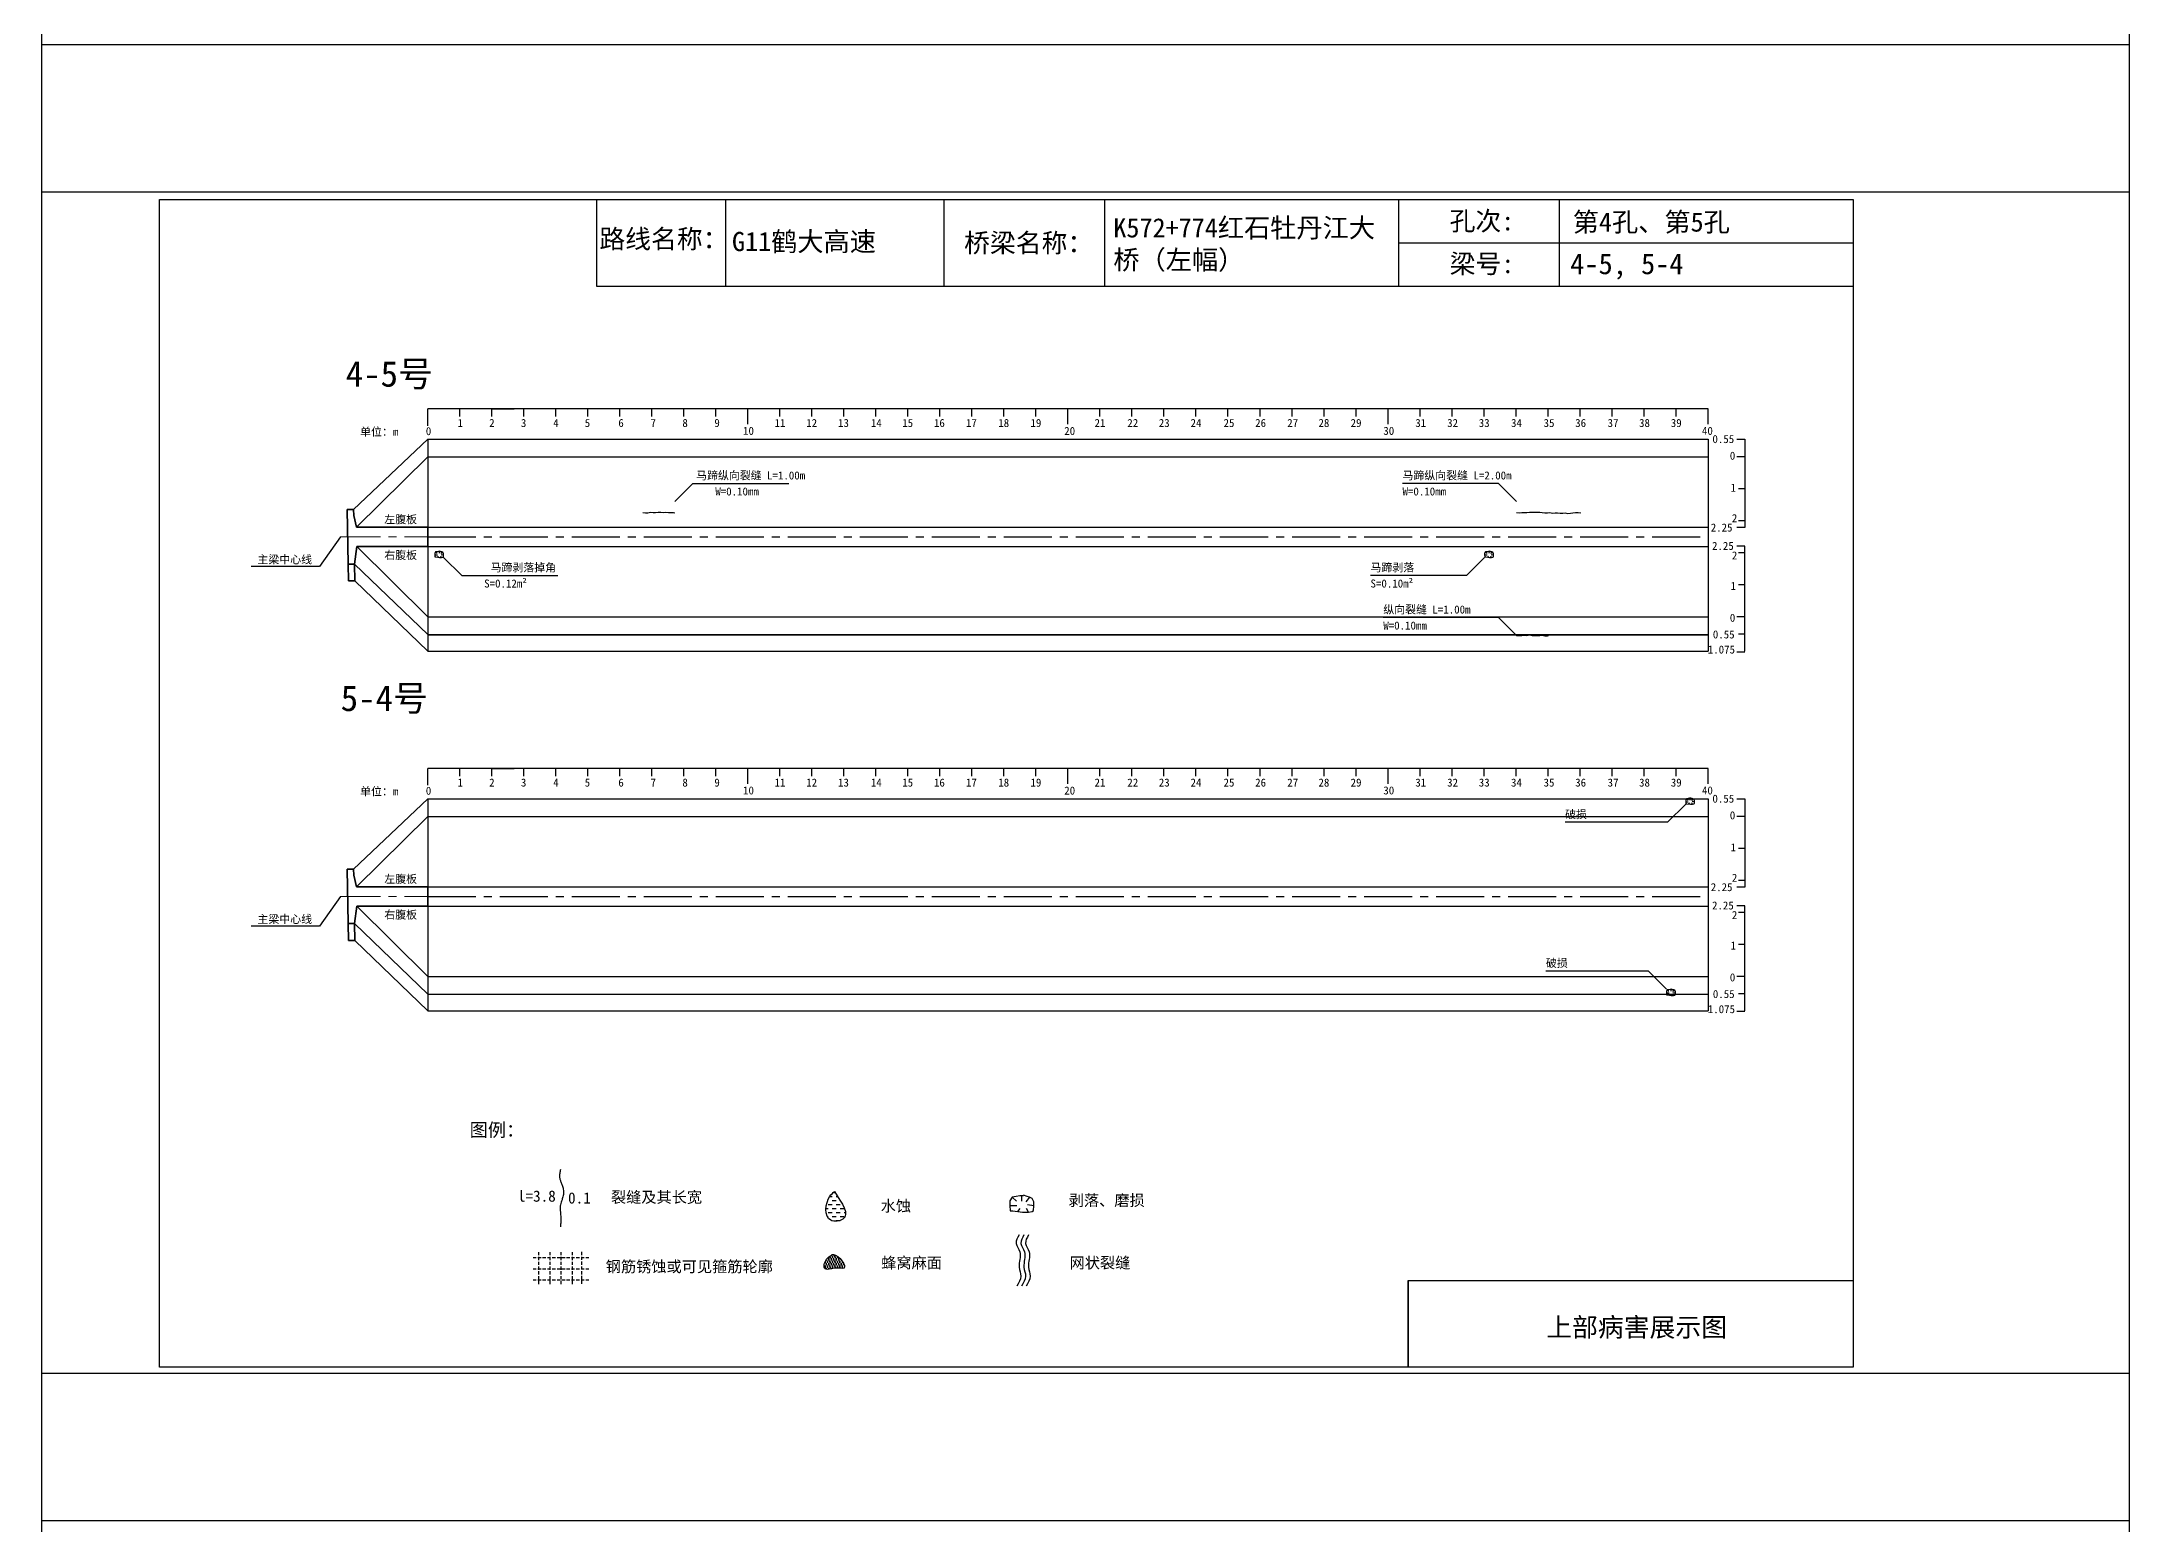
# Model space of a CAD drawing. Header units: millimetres. Extents: x -37 to 615, y -10473 to 23.
# Drawn here: x -37 to 615, y -3834 to -3371 of the extents above; entities that cross this region are included whole.
import ezdxf

# ---------------------------------------------------------------- set-up
doc = ezdxf.new("R2010")
doc.units = ezdxf.units.MM
for name, pattern in [('CENTER', [2, 1.25, -0.25, 0.25, -0.25]), ('CENTER2', [1.125, 0.75, -0.125, 0.125, -0.125]), ('DASHED', [0.75, 0.5, -0.25])]:
    doc.linetypes.add(name, pattern=pattern)
for name, color, linetype in [('加固措施', 7, 'Continuous'), ('图层1', 7, 'Continuous'), ('病害', 5, 'Continuous'), ('轮廓', 3, 'Continuous')]:
    doc.layers.add(name, color=color, linetype=linetype)
doc.layers.add('虚线', color=7, linetype='Continuous', lineweight=30)
doc.styles.get("Standard").update_dxf_attribs({"font": ''})
doc.styles.add('汉字', font='')
doc.styles.get('Standard').set_extended_font_data('SimSun')
doc.styles.get('汉字').set_extended_font_data('SimSun')
pattern_1 = [(0, (-2783.5002, -201.1734), (0.38480574, 0.76961148), [0, -0.76961148])]
pattern_2 = [(0, (-4794.9262, -487.88576), (0.38480574, 0.76961148), [0, -0.76961148])]
pattern_3 = [(0, (-2240.9707, -124.7498), (1.2467706, 1.2467706), [1.2467706, -1.2467706])]

# ---------------------------------------------------------------- blocks, each defined once
blk = doc.blocks.new('adfsd')
at = {"lineweight": -2, "ltscale": 0.5}
for p, q in [((1140.897, -3083.694), (1140.936, -3083.729)), ((1140.983, -3083.682), (1140.981, -3083.729)), ((1141.053, -3083.694), (1141.022, -3083.735)), ((1140.876, -3083.768), (1140.94, -3083.769)), ((1140.948, -3083.824), (1140.969, -3083.796)), ((1141.045, -3083.83), (1141.028, -3083.796)), ((1141.094, -3083.772), (1141.036, -3083.763))]:
    blk.add_line(p, q, dxfattribs=at)
blk.add_lwpolyline([(1141, -3083.682), (1140.967, -3083.682), (1140.934, -3083.69), (1140.897, -3083.694), (1140.876, -3083.727), (1140.876, -3083.768), (1140.88, -3083.818), (1140.905, -3083.818), (1140.991, -3083.83), (1141.045, -3083.83), (1141.078, -3083.822), (1141.09, -3083.814), (1141.094, -3083.772), (1141.094, -3083.735), (1141.078, -3083.707), (1141.053, -3083.694), (1141.033, -3083.69), (1141, -3083.678)], dxfattribs=at)
blk = doc.blocks.new('chi')
at = {"color": 0}
for p, q in [((1147.409, -3079.329), (1147.409, -3078.8)), ((1187.409, -3078.8), (1147.409, -3078.8)), ((1148.409, -3079.041), (1148.409, -3078.8)), ((1149.409, -3079.041), (1149.409, -3078.8)), ((1149.409, -3078.8), (1150.109, -3078.8)), ((1150.409, -3079.041), (1150.409, -3078.8)), ((1151.409, -3079.041), (1151.409, -3078.8)), ((1152.409, -3079.041), (1152.409, -3078.8)), ((1153.409, -3079.041), (1153.409, -3078.8)), ((1154.409, -3079.041), (1154.409, -3078.8)), ((1155.409, -3079.041), (1155.409, -3078.8)), ((1156.409, -3079.041), (1156.409, -3078.8)), ((1157.409, -3079.283), (1157.409, -3078.8)), ((1158.409, -3079.041), (1158.409, -3078.8)), ((1159.409, -3079.041), (1159.409, -3078.8)), ((1160.409, -3079.041), (1160.409, -3078.8)), ((1161.409, -3079.041), (1161.409, -3078.8)), ((1162.409, -3079.041), (1162.409, -3078.8)), ((1163.409, -3079.041), (1163.409, -3078.8)), ((1164.409, -3079.041), (1164.409, -3078.8)), ((1165.409, -3079.041), (1165.409, -3078.8)), ((1166.409, -3079.041), (1166.409, -3078.8)), ((1167.409, -3079.283), (1167.409, -3078.8)), ((1168.409, -3079.041), (1168.409, -3078.8)), ((1169.409, -3079.041), (1169.409, -3078.8)), ((1170.409, -3079.041), (1170.409, -3078.8)), ((1171.409, -3079.041), (1171.409, -3078.8)), ((1172.409, -3079.041), (1172.409, -3078.8)), ((1173.409, -3079.041), (1173.409, -3078.8)), ((1174.409, -3079.041), (1174.409, -3078.8)), ((1175.409, -3079.041), (1175.409, -3078.8)), ((1176.409, -3079.041), (1176.409, -3078.8)), ((1177.409, -3079.283), (1177.409, -3078.8)), ((1178.409, -3079.041), (1178.409, -3078.8)), ((1179.409, -3079.041), (1179.409, -3078.8)), ((1180.409, -3079.041), (1180.409, -3078.8)), ((1181.409, -3079.041), (1181.409, -3078.8)), ((1182.409, -3079.041), (1182.409, -3078.8)), ((1183.409, -3079.041), (1183.409, -3078.8)), ((1184.409, -3079.041), (1184.409, -3078.8)), ((1185.409, -3079.041), (1185.409, -3078.8)), ((1186.409, -3079.041), (1186.409, -3078.8)), ((1187.409, -3079.283), (1187.409, -3078.8))]:
    blk.add_line(p, q, dxfattribs=at)
for s, p in [('0', (1147.349, -3079.623)), ('1', (1148.339, -3079.368)), ('2', (1149.328, -3079.368)), ('3', (1150.319, -3079.368)), ('4', (1151.329, -3079.368)), ('5', (1152.313, -3079.368)), ('6', (1153.363, -3079.368)), ('7', (1154.37, -3079.368)), ('8', (1155.363, -3079.368)), ('9', (1156.363, -3079.368)), ('10', (1157.259, -3079.613)), ('11', (1158.242, -3079.368)), ('12', (1159.233, -3079.368)), ('13', (1160.227, -3079.368)), ('14', (1161.252, -3079.368)), ('15', (1162.233, -3079.368)), ('16', (1163.223, -3079.368)), ('17', (1164.224, -3079.368)), ('18', (1165.232, -3079.368)), ('19', (1166.238, -3079.368)), ('20', (1167.294, -3079.617)), ('21', (1168.24, -3079.368)), ('22', (1169.264, -3079.368)), ('23', (1170.247, -3079.368)), ('24', (1171.24, -3079.368)), ('25', (1172.271, -3079.368)), ('26', (1173.258, -3079.368)), ('27', (1174.261, -3079.368)), ('28', (1175.236, -3079.368)), ('29', (1176.24, -3079.368)), ('30', (1177.262, -3079.613)), ('31', (1178.261, -3079.368)), ('32', (1179.256, -3079.368)), ('33', (1180.243, -3079.368)), ('34', (1181.251, -3079.368)), ('35', (1182.269, -3079.368)), ('36', (1183.256, -3079.368)), ('37', (1184.269, -3079.368)), ('38', (1185.251, -3079.368)), ('39', (1186.242, -3079.368)), ('40', (1187.216, -3079.613))]:
    blk.add_text(s, height=0.25).set_placement(p)
blk = doc.blocks.new('kopp')
at = {"color": 0}
for p, q in [((1188.308, -3078.25), (1188.558, -3078.25)), ((1188.558, -3078.25), (1188.558, -3078.8)), ((1188.558, -3078.8), (1188.308, -3078.8)), ((1188.558, -3078.8), (1188.558, -3079.8)), ((1188.558, -3079.8), (1188.358, -3079.8)), ((1188.558, -3079.8), (1188.558, -3079.8)), ((1188.558, -3079.8), (1188.558, -3080.8)), ((1188.558, -3081.009), (1188.308, -3081.009)), ((1188.558, -3080.8), (1188.358, -3080.8)), ((1188.558, -3080.8), (1188.558, -3081.009)), ((1188.558, -3081.592), (1188.308, -3081.592)), ((1188.558, -3081.8), (1188.358, -3081.8)), ((1188.558, -3081.8), (1188.558, -3081.592)), ((1188.558, -3082.8), (1188.558, -3081.8)), ((1188.558, -3082.8), (1188.358, -3082.8)), ((1188.558, -3083.8), (1188.558, -3082.8)), ((1188.558, -3082.8), (1188.558, -3082.8)), ((1188.558, -3083.8), (1188.308, -3083.8)), ((1188.558, -3084.875), (1188.558, -3083.8)), ((1188.558, -3084.338), (1188.358, -3084.338)), ((1188.308, -3084.888), (1188.558, -3084.888))]:
    blk.add_line(p, q, dxfattribs=at)
for s, p in [('0.55', (1187.543, -3078.37)), ('0', (1188.086, -3078.891)), ('1', (1188.109, -3079.89)), ('2', (1188.15, -3080.842)), ('2.25', (1187.49, -3081.135)), ('2.25', (1187.53, -3081.708)), ('2', (1188.15, -3082.006)), ('1', (1188.109, -3082.959)), ('0', (1188.086, -3083.954)), ('0.55', (1187.556, -3084.474)), ('1.075', (1187.398, -3084.946))]:
    blk.add_text(s, height=0.25).set_placement(p)

msp = doc.modelspace()

# ---------------------------------------------------------------- hatches: boundary and pattern name
at = {"layer": '加固措施', "lineweight": -2}
h = msp.add_hatch(dxfattribs=at)
h.set_pattern_fill('DASH', color=256, scale=0.626645)
h.set_pattern_definition(pattern_3)
edge = h.paths.add_edge_path()
edge.add_spline(control_points=[(210.85, -3730.12), (210.36, -3730.55), (208.03, -3732.61), (207.41, -3740.1), (216.74, -3738.77), (213.29, -3733.7), (210.85, -3730.12)], knot_values=[0, 0, 0, 0, 3.237042, 15.187225, 21.182779, 35.601669, 35.601669, 35.601669, 35.601669], degree=3, periodic=0)
h = msp.add_hatch(dxfattribs=at)
h.set_pattern_fill('DASH', color=256, scale=0.626645)
h.set_pattern_definition(pattern_3)
edge = h.paths.add_edge_path()
edge.add_spline(control_points=[(210.85, -3730.12), (210.36, -3730.55), (208.03, -3732.61), (207.41, -3740.1), (216.74, -3738.77), (213.29, -3733.7), (210.85, -3730.12)], knot_values=[0, 0, 0, 0, 3.237042, 15.187225, 21.182779, 35.601669, 35.601669, 35.601669, 35.601669], degree=3, periodic=0)
h = msp.add_hatch(dxfattribs=at)
h.set_pattern_fill('DOTS', scale=0.696272)
h.set_pattern_definition(pattern_1)
edge = h.paths.add_edge_path()
edge.add_spline(control_points=[(210.19, -3749.78), (209.15, -3750.49), (207.68, -3751.51), (207.52, -3755.25), (211, -3753.53), (215.72, -3754.88), (212.21, -3749.7), (210.31, -3749.78), (210.19, -3749.78)], knot_values=[0, 0, 0, 0, 5.205471, 7.397577, 12.944796, 16.169923, 23.88441, 24.400432, 24.400432, 24.400432, 24.400432], degree=3, periodic=0)
h = msp.add_hatch(dxfattribs=at)
h.set_pattern_fill('DOTS', scale=0.696272)
h.set_pattern_definition(pattern_1)
edge = h.paths.add_edge_path()
edge.add_spline(control_points=[(210.19, -3749.78), (209.15, -3750.49), (207.68, -3751.51), (207.52, -3755.25), (211, -3753.53), (215.72, -3754.88), (212.21, -3749.7), (210.31, -3749.78), (210.19, -3749.78)], knot_values=[0, 0, 0, 0, 5.205471, 7.397577, 12.944796, 16.169923, 23.88441, 24.400432, 24.400432, 24.400432, 24.400432], degree=3, periodic=0)
at = {"layer": '病害', "lineweight": -2}
h = msp.add_hatch(dxfattribs=at)
h.set_pattern_fill('DOTS', color=4, scale=0.696272, style=0)
h.set_pattern_definition(pattern_2)
edge = h.paths.add_edge_path()
edge.add_spline(control_points=[(210.19, -3749.78), (209.15, -3750.49), (207.68, -3751.51), (207.52, -3755.25), (211, -3753.53), (215.72, -3754.88), (212.21, -3749.7), (210.31, -3749.78), (210.19, -3749.78)], knot_values=[0, 0, 0, 0, 1.041094, 1.479515, 2.588959, 3.233985, 4.776882, 4.880086, 4.880086, 4.880086, 4.880086], degree=3, periodic=0)
h = msp.add_hatch(dxfattribs=at)
h.set_pattern_fill('DOTS', color=4, scale=0.696272, style=0)
h.set_pattern_definition(pattern_2)
edge = h.paths.add_edge_path()
edge.add_spline(control_points=[(210.19, -3749.78), (209.15, -3750.49), (207.68, -3751.51), (207.52, -3755.25), (211, -3753.53), (215.72, -3754.88), (212.21, -3749.7), (210.31, -3749.78), (210.19, -3749.78)], knot_values=[0, 0, 0, 0, 1.041094, 1.479515, 2.588959, 3.233985, 4.776882, 4.880086, 4.880086, 4.880086, 4.880086], degree=3, periodic=0)

# ---------------------------------------------------------------- linework, layer by layer
at = {"color": 0, "linetype": 'ByBlock'}
for p, q in [((0, -3420.15), (529.17, -3420.15)), ((0, -3785), (0, -3420.15)), ((136.5, -3420.15), (136.5, -3447.28)), ((245.1, -3420.15), (245.1, -3447.28)), ((387.13, -3420.15), (387.13, -3447.28)), ((437.29, -3420.21), (437.29, -3447.34)), ((529.17, -3420.15), (529.17, -3785)), ((136.5, -3447.28), (529.17, -3447.28)), ((390.12, -3785), (390.12, -3757.88)), ((390.12, -3757.88), (529.17, -3757.88)), ((529.17, -3785), (0, -3785))]:
    msp.add_line(p, q, dxfattribs=at)
at = {"color": 0}
for p, q in [((60.65, -3517.07), (83.82, -3495.07)), ((83.82, -3495.07), (83.82, -3561.32)), ((83.82, -3495.07), (483.82, -3495.07)), ((483.82, -3495.07), (483.82, -3561.32)), ((61.57, -3522.57), (83.82, -3500.57)), ((56.57, -3525.57), (49.96, -3534.83)), ((83.82, -3522.57), (483.82, -3522.57)), ((483.82, -3522.57), (483.82, -3525.57)), ((60.99, -3534.07), (83.82, -3556.07)), ((61.64, -3528.57), (83.82, -3550.57)), ((83.82, -3528.57), (483.82, -3528.57)), ((49.96, -3534.83), (28.63, -3534.83)), ((61.09, -3539.32), (83.82, -3561.32)), ((83.82, -3550.57), (483.82, -3550.57)), ((83.82, -3556.07), (483.82, -3556.07)), ((83.82, -3556.19), (483.82, -3556.19)), ((83.82, -3561.32), (483.82, -3561.32)), ((60.65, -3629.41), (83.82, -3607.41)), ((83.82, -3607.41), (83.82, -3673.66)), ((83.82, -3607.41), (483.82, -3607.41)), ((483.82, -3607.41), (483.82, -3673.66)), ((61.57, -3634.92), (83.82, -3612.91)), ((83.82, -3612.91), (483.82, -3612.91)), ((56.57, -3637.91), (49.96, -3647.17)), ((83.82, -3634.91), (483.82, -3634.91)), ((483.82, -3634.91), (483.82, -3637.91)), ((61.64, -3640.91), (83.82, -3662.91)), ((83.82, -3640.91), (483.82, -3640.91)), ((49.96, -3647.17), (28.63, -3647.17)), ((60.99, -3646.41), (83.82, -3668.41)), ((61.09, -3651.66), (83.82, -3673.66)), ((83.82, -3662.91), (483.82, -3662.91)), ((83.82, -3668.41), (483.82, -3668.41)), ((83.82, -3673.66), (483.82, -3673.66))]:
    msp.add_line(p, q, dxfattribs=at)
msp.add_line((83.82, -3500.57), (483.82, -3500.57))
at = {"color": 1, "linetype": 'CENTER2', "ltscale": 20}
for p, q in [((83.82, -3525.57), (483.82, -3525.57)), ((83.82, -3637.91), (483.82, -3637.91))]:
    msp.add_line(p, q, dxfattribs=at)
at = {"color": 7}
for p, q in [((86, -3531.21), (86.82, -3531.22)), ((86.26, -3530.26), (86.77, -3530.7)), ((86.92, -3531.92), (87.19, -3531.56)), ((87.37, -3530.11), (87.34, -3530.7)), ((88.26, -3530.26), (87.86, -3530.78)), ((88.16, -3532), (87.94, -3531.56)), ((88.79, -3531.26), (88.04, -3531.15)), ((414, -3531.21), (414.82, -3531.22)), ((414.26, -3530.26), (414.77, -3530.7)), ((414.92, -3531.92), (415.19, -3531.56)), ((415.37, -3530.11), (415.34, -3530.7)), ((416.26, -3530.26), (415.86, -3530.78)), ((416.16, -3532), (415.94, -3531.56)), ((416.79, -3531.26), (416.04, -3531.15)), ((476.8, -3608.32), (477.62, -3608.33)), ((477.06, -3607.37), (477.57, -3607.81)), ((477.72, -3609.03), (477.99, -3608.67)), ((478.17, -3607.21), (478.14, -3607.81)), ((479.06, -3607.37), (478.66, -3607.89)), ((478.96, -3609.11), (478.74, -3608.67)), ((479.59, -3608.37), (478.84, -3608.25)), ((470.8, -3668.05), (471.62, -3668.06)), ((471.06, -3667.1), (471.57, -3667.54)), ((471.72, -3668.76), (471.99, -3668.4)), ((472.17, -3666.94), (472.14, -3667.54)), ((473.06, -3667.1), (472.66, -3667.62)), ((472.96, -3668.84), (472.74, -3668.4)), ((473.59, -3668.1), (472.84, -3667.98))]:
    msp.add_line(p, q, dxfattribs=at)
at = {"color": 1, "linetype": 'DASHED', "ltscale": 2}
for p, q in [((118.45, -3749.01), (118.45, -3759.45)), ((118.45, -3749.01), (118.45, -3759.45)), ((121.93, -3749.01), (121.93, -3759.45)), ((121.93, -3749.01), (121.93, -3759.45)), ((125.41, -3749.01), (125.41, -3759.45)), ((125.41, -3749.01), (125.41, -3759.45)), ((128.89, -3749.01), (128.89, -3759.45)), ((128.89, -3749.01), (128.89, -3759.45)), ((131.87, -3748.98), (131.87, -3759.43)), ((131.87, -3748.98), (131.87, -3759.43)), ((116.71, -3750.75), (134.11, -3750.75)), ((116.71, -3750.75), (134.11, -3750.75)), ((116.71, -3754.23), (134.11, -3754.23)), ((116.71, -3754.23), (134.11, -3754.23)), ((116.71, -3757.71), (134.11, -3757.71)), ((116.71, -3757.71), (134.11, -3757.71))]:
    msp.add_line(p, q, dxfattribs=at)
at = {"color": 3, "linetype": 'ByBlock'}
for points in [[(-36.77, -2956.81), (615.38, -2956.81), (615.38, -3417.93), (-36.77, -3417.93)], [(-36.77, -3371.81), (615.38, -3371.81), (615.38, -3832.93), (-36.77, -3832.93)], [(-36.77, -3786.81), (615.38, -3786.81), (615.38, -4247.93), (-36.77, -4247.93)]]:
    msp.add_lwpolyline(points, close=True, dxfattribs=at)
at = {"color": 7}
for points in [[(161, -3514.55), (166.66, -3508.9), (196.66, -3508.9)], [(424, -3514.55), (418.34, -3508.9), (388.34, -3508.9)], [(151, -3517.95), (151.8, -3518.07), (152.6, -3518.03), (153.4, -3517.9), (154.2, -3517.98), (155, -3517.93), (155.8, -3517.85), (156.6, -3517.87), (157.4, -3517.94), (158.2, -3517.83), (159, -3517.95), (159.8, -3518.01), (160.6, -3518.01), (161, -3518.03)], [(424, -3517.97), (424.8, -3518.04), (425.6, -3517.99), (426.4, -3517.98), (427.2, -3517.99), (428, -3517.83), (428.8, -3517.87), (429.6, -3517.83), (430.4, -3517.9), (431.2, -3517.87), (432, -3517.96), (432.8, -3518.07), (433.6, -3518.03), (434.4, -3517.99), (435.2, -3518.2), (436, -3518.08), (436.8, -3518.09), (437.6, -3518.17), (438.4, -3518.18), (439.2, -3518.07), (440, -3518.24), (440.8, -3518.13), (441.6, -3518.11), (442.4, -3518.01), (443.2, -3518.01), (444, -3518.03)], [(87.58, -3530.11), (87.16, -3530.11), (86.74, -3530.21), (86.26, -3530.26), (86, -3530.69), (86, -3531.21), (86.05, -3531.84), (86.37, -3531.84), (87.47, -3532), (88.16, -3532), (88.58, -3531.89), (88.74, -3531.79), (88.79, -3531.26), (88.79, -3530.79), (88.58, -3530.42), (88.26, -3530.26), (88, -3530.21), (87.58, -3530.05)], [(88.79, -3532), (94.45, -3537.66), (124.45, -3537.66)], [(414, -3532), (408.34, -3537.66), (378.34, -3537.66)], [(415.58, -3530.11), (415.16, -3530.11), (414.74, -3530.21), (414.26, -3530.26), (414, -3530.69), (414, -3531.21), (414.05, -3531.84), (414.37, -3531.84), (415.47, -3532), (416.16, -3532), (416.58, -3531.89), (416.74, -3531.79), (416.79, -3531.26), (416.79, -3530.79), (416.58, -3530.42), (416.26, -3530.26), (416, -3530.21), (415.58, -3530.05)], [(424, -3556.44), (418.34, -3550.78), (382.34, -3550.78)], [(424, -3556.36), (424.8, -3556.43), (425.6, -3556.43), (426.4, -3556.25), (427.2, -3556.41), (428, -3556.22), (428.8, -3556.36), (429.6, -3556.37), (430.4, -3556.36), (431.2, -3556.4), (432, -3556.34), (432.8, -3556.5), (433.6, -3556.54), (434, -3556.44)], [(476.8, -3609.11), (471.14, -3614.76), (439.14, -3614.76)], [(478.38, -3607.21), (477.96, -3607.21), (477.54, -3607.32), (477.06, -3607.37), (476.8, -3607.79), (476.8, -3608.32), (476.85, -3608.95), (477.17, -3608.95), (478.27, -3609.11), (478.96, -3609.11), (479.38, -3609), (479.54, -3608.9), (479.59, -3608.37), (479.59, -3607.9), (479.38, -3607.53), (479.06, -3607.37), (478.8, -3607.32), (478.38, -3607.16)], [(470.8, -3666.89), (465.14, -3661.24), (433.14, -3661.24)], [(472.38, -3666.94), (471.96, -3666.94), (471.54, -3667.05), (471.06, -3667.1), (470.8, -3667.52), (470.8, -3668.05), (470.85, -3668.68), (471.17, -3668.68), (472.27, -3668.84), (472.96, -3668.84), (473.38, -3668.73), (473.54, -3668.63), (473.59, -3668.1), (473.59, -3667.63), (473.38, -3667.26), (473.06, -3667.1), (472.8, -3667.05), (472.38, -3666.89)]]:
    msp.add_lwpolyline(points, dxfattribs=at)
at = {"lineweight": -2}
msp.add_open_spline([(210.19, -3749.78), (209.15, -3750.49), (207.68, -3751.51), (207.52, -3755.25), (211, -3753.53), (215.72, -3754.88), (212.21, -3749.7), (210.31, -3749.78), (210.19, -3749.78)], degree=3, knots=[0, 0, 0, 0, 3.624423, 5.150725, 9.013098, 11.258664, 16.630045, 16.989336, 16.989336, 16.989336, 16.989336], dxfattribs=at)
msp.add_open_spline([(210.19, -3749.78), (209.15, -3750.49), (207.68, -3751.51), (207.52, -3755.25), (211, -3753.53), (215.72, -3754.88), (212.21, -3749.7), (210.31, -3749.78), (210.19, -3749.78)], degree=3, knots=[0, 0, 0, 0, 3.624423, 5.150725, 9.013098, 11.258664, 16.630045, 16.989336, 16.989336, 16.989336, 16.989336], dxfattribs=at)
for points in [[(268.59, -3743.64), (268.08, -3744.53), (267.03, -3746.33), (269.71, -3749.45), (267.97, -3753.1), (269.63, -3756.74), (268.46, -3758.65), (267.82, -3759.69)], [(268.59, -3743.64), (268.08, -3744.53), (267.03, -3746.33), (269.71, -3749.45), (267.97, -3753.1), (269.63, -3756.74), (268.46, -3758.65), (267.82, -3759.69)], [(270.07, -3743.64), (269.55, -3744.53), (268.51, -3746.33), (271.18, -3749.45), (269.44, -3753.1), (271.1, -3756.74), (269.94, -3758.65), (269.3, -3759.69)], [(270.07, -3743.64), (269.55, -3744.53), (268.51, -3746.33), (271.18, -3749.45), (269.44, -3753.1), (271.1, -3756.74), (269.94, -3758.65), (269.3, -3759.69)], [(271.52, -3743.64), (271, -3744.53), (269.96, -3746.33), (272.63, -3749.45), (270.89, -3753.1), (272.55, -3756.74), (271.39, -3758.65), (270.75, -3759.69)], [(271.52, -3743.64), (271, -3744.53), (269.96, -3746.33), (272.63, -3749.45), (270.89, -3753.1), (272.55, -3756.74), (271.39, -3758.65), (270.75, -3759.69)]]:
    msp.add_open_spline(points, degree=3, knots=[0, 0, 0, 0, 2.808133, 5.677796, 10.461234, 13.324406, 16.732801, 16.732801, 16.732801, 16.732801])
at = {"layer": '加固措施', "lineweight": -2}
msp.add_open_spline([(210.85, -3730.12), (210.36, -3730.55), (208.03, -3732.61), (207.41, -3740.1), (216.74, -3738.77), (213.29, -3733.7), (210.85, -3730.12)], degree=3, knots=[0, 0, 0, 0, 2.028466, 9.51698, 13.274057, 22.309569, 22.309569, 22.309569, 22.309569], dxfattribs=at)
msp.add_open_spline([(210.85, -3730.12), (210.36, -3730.55), (208.03, -3732.61), (207.41, -3740.1), (216.74, -3738.77), (213.29, -3733.7), (210.85, -3730.12)], degree=3, knots=[0, 0, 0, 0, 2.028466, 9.51698, 13.274057, 22.309569, 22.309569, 22.309569, 22.309569], dxfattribs=at)
at = {"layer": '图层1', "lineweight": -2}
msp.add_open_spline([(125.25, -3723.18), (125.22, -3723.39), (125.18, -3723.61), (125.07, -3724.25), (125.02, -3724.65), (124.99, -3725.22), (125, -3725.4), (125.02, -3725.69), (125.03, -3725.79), (125.06, -3726), (125.09, -3726.11), (125.19, -3726.49), (125.29, -3726.79), (125.54, -3727.43), (125.69, -3727.78), (125.96, -3728.54), (126.09, -3728.96), (126.21, -3729.66), (126.24, -3729.94), (126.25, -3730.49), (126.23, -3730.75), (126.16, -3731.26), (126.11, -3731.5), (126, -3731.97), (125.93, -3732.19), (125.76, -3732.75), (125.64, -3733.07), (125.45, -3733.67), (125.36, -3733.96), (125.27, -3734.34), (125.24, -3734.46), (125.21, -3734.68), (125.2, -3734.77), (125.18, -3734.97), (125.17, -3735.08), (125.17, -3735.46), (125.18, -3735.75), (125.23, -3736.38), (125.27, -3736.71), (125.33, -3737.3), (125.35, -3737.54), (125.38, -3738), (125.39, -3738.22), (125.4, -3738.64), (125.4, -3738.84), (125.39, -3739.46), (125.37, -3739.86), (125.32, -3740.55), (125.3, -3740.85), (125.27, -3741.15)], degree=3, knots=[0, 0, 0, 0, 0.93103, 0.93103, 2.904338, 2.904338, 3.933552, 3.933552, 4.598026, 4.598026, 5.2625, 5.2625, 6.799065, 6.799065, 8.335629, 8.335629, 9.872194, 9.872194, 10.744529, 10.744529, 11.616864, 11.616864, 12.4892, 12.4892, 13.361535, 13.361535, 14.755665, 14.755665, 16.149795, 16.149795, 16.835641, 16.835641, 17.410365, 17.410365, 17.98509, 17.98509, 19.45733, 19.45733, 20.929571, 20.929571, 21.910052, 21.910052, 22.722819, 22.722819, 23.535585, 23.535585, 25.161117, 25.161117, 26.428502, 26.428502, 26.428502, 26.428502], dxfattribs=at)
msp.add_open_spline([(125.25, -3723.18), (125.22, -3723.39), (125.18, -3723.61), (125.07, -3724.25), (125.02, -3724.65), (124.99, -3725.22), (125, -3725.4), (125.02, -3725.69), (125.03, -3725.79), (125.06, -3726), (125.09, -3726.11), (125.19, -3726.49), (125.29, -3726.79), (125.54, -3727.43), (125.69, -3727.78), (125.96, -3728.54), (126.09, -3728.96), (126.21, -3729.66), (126.24, -3729.94), (126.25, -3730.49), (126.23, -3730.75), (126.16, -3731.26), (126.11, -3731.5), (126, -3731.97), (125.93, -3732.19), (125.76, -3732.75), (125.64, -3733.07), (125.45, -3733.67), (125.36, -3733.96), (125.27, -3734.34), (125.24, -3734.46), (125.21, -3734.68), (125.2, -3734.77), (125.18, -3734.97), (125.17, -3735.08), (125.17, -3735.46), (125.18, -3735.75), (125.23, -3736.38), (125.27, -3736.71), (125.33, -3737.3), (125.35, -3737.54), (125.38, -3738), (125.39, -3738.22), (125.4, -3738.64), (125.4, -3738.84), (125.39, -3739.46), (125.37, -3739.86), (125.32, -3740.55), (125.3, -3740.85), (125.27, -3741.15)], degree=3, knots=[0, 0, 0, 0, 0.93103, 0.93103, 2.904338, 2.904338, 3.933552, 3.933552, 4.598026, 4.598026, 5.2625, 5.2625, 6.799065, 6.799065, 8.335629, 8.335629, 9.872194, 9.872194, 10.744529, 10.744529, 11.616864, 11.616864, 12.4892, 12.4892, 13.361535, 13.361535, 14.755665, 14.755665, 16.149795, 16.149795, 16.835641, 16.835641, 17.410365, 17.410365, 17.98509, 17.98509, 19.45733, 19.45733, 20.929571, 20.929571, 21.910052, 21.910052, 22.722819, 22.722819, 23.535585, 23.535585, 25.161117, 25.161117, 26.428502, 26.428502, 26.428502, 26.428502], dxfattribs=at)
at = {"layer": '病害', "color": 5}
for p, q in [((136.5, -3420.15), (136.5, -3447.28)), ((245.1, -3420.15), (245.1, -3447.28)), ((387.13, -3420.15), (387.13, -3447.28)), ((529.17, -3420.15), (529.17, -3447.28)), ((136.5, -3447.28), (386.58, -3447.28)), ((386.58, -3447.28), (529.17, -3447.28)), ((390.12, -3757.88), (529.17, -3757.88)), ((390.12, -3757.88), (390.12, -3785)), ((529.17, -3757.88), (529.17, -3785))]:
    msp.add_line(p, q, dxfattribs=at)
at = {"layer": '病害', "color": 0}
for p, q in [((176.83, -3420.15), (176.83, -3447.28)), ((295.25, -3420.15), (295.25, -3447.28)), ((387.14, -3433.77), (529.17, -3433.77))]:
    msp.add_line(p, q, dxfattribs=at)
at = {"layer": '虚线', "linetype": 'CENTER', "lineweight": 18, "ltscale": 10}
for p, q in [((56.57, -3525.57), (83.82, -3525.57)), ((56.57, -3637.91), (83.82, -3637.91))]:
    msp.add_line(p, q, dxfattribs=at)
at = {"layer": '轮廓', "color": 5, "lineweight": 35}
for p, q in [((58.99, -3534.07), (58.65, -3517.07)), ((58.65, -3517.07), (60.65, -3517.07)), ((60.69, -3518.95), (60.65, -3517.07)), ((61.57, -3522.57), (60.69, -3518.95)), ((83.82, -3522.57), (61.57, -3522.57)), ((83.82, -3528.57), (83.82, -3522.57)), ((58.99, -3534.07), (60.99, -3534.07)), ((59.09, -3539.32), (58.99, -3534.07)), ((60.99, -3534.07), (61.63, -3528.57)), ((61.09, -3539.32), (60.99, -3534.07)), ((83.82, -3528.57), (61.63, -3528.57)), ((59.09, -3539.32), (61.09, -3539.32)), ((58.99, -3646.41), (58.65, -3629.41)), ((58.65, -3629.41), (60.65, -3629.41)), ((60.69, -3631.29), (60.65, -3629.41)), ((61.57, -3634.92), (60.69, -3631.29)), ((83.82, -3634.92), (61.57, -3634.92)), ((83.82, -3640.92), (83.82, -3634.92)), ((60.99, -3646.41), (61.63, -3640.91)), ((83.82, -3640.91), (61.63, -3640.91)), ((58.99, -3646.41), (60.99, -3646.41)), ((59.09, -3651.66), (58.99, -3646.41)), ((59.09, -3651.66), (61.09, -3651.66)), ((61.09, -3651.66), (60.99, -3646.41))]:
    msp.add_line(p, q, dxfattribs=at)

# ---------------------------------------------------------------- block references
for name, p, xscale, yscale, zscale in [('chi', (-11390.27, 27302.43), 9.999999999994273, 9.999999999994273, 9.999999999994273), ('kopp', (-11390.27, 27287.43), 9.999999999994273, 9.999999999994273, 9.999999999994273), ('chi', (-11390.27, 27190.09), 9.999999999994273, 9.999999999994273, 9.999999999994273), ('kopp', (-11390.27, 27175.09), 9.999999999994273, 9.999999999994273, 9.999999999994273), ('adfsd', (-39452.38, 103622.64), 34.81359766870787, 34.81359766870787, 34.81359766870787), ('adfsd', (-39452.38, 103622.64), 34.81359766870787, 34.81359766870787, 34.81359766870787)]:
    msp.add_blockref(name, p, dxfattribs=dict(xscale=xscale, yscale=yscale, zscale=zscale))

# ---------------------------------------------------------------- texts
for s, p in [('单位：m', (62.7, -3494.01)), ('左腹板', (70.24, -3521.36)), ('主梁中心线', (30.63, -3533.92)), ('右腹板', (70.24, -3532.53)), ('单位：m', (62.7, -3606.35)), ('左腹板', (70.24, -3633.7)), ('主梁中心线', (30.63, -3646.27)), ('右腹板', (70.24, -3644.87))]:
    msp.add_text(s, height=2.5).set_placement(p)
at = {"color": 7}
for s, p in [('马蹄纵向裂缝 L=1.00m', (167.66, -3507.65)), ('马蹄纵向裂缝 L=2.00m', (388.34, -3507.65)), ('W=0.10mm', (173.66, -3512.65)), ('W=0.10mm', (388.34, -3512.65)), ('马蹄剥落掉角', (103.45, -3536.41)), ('马蹄剥落', (378.34, -3536.41)), ('S=0.12m²', (101.45, -3541.41)), ('S=0.10m²', (378.34, -3541.41)), ('纵向裂缝 L=1.00m', (382.34, -3549.53)), ('W=0.10mm', (382.34, -3554.53)), ('破损', (439.14, -3613.51)), ('破损', (433.14, -3659.99))]:
    msp.add_text(s, height=2.5, dxfattribs=at).set_placement(p)
at = {"linetype": 'ByBlock', "attachment_point": 1, "style": '汉字'}
for s, insert, char_height, width in [('{\\C0;第4孔、第5孔}', (441.52, -3424.22), 6, 77.4135), ('{\\C0;G11鹤大高速}', (178.87, -3430.32), 6, 62.8604), ('K572+774红石牡丹江大桥（左幅）', (298, -3426.03), 6, 87.5474), ('{\\C0;4-5, 5-4}', (440.75, -3437.02), 6.5, 84.1186), ('{\\C0;4-5号}', (58.2, -3470.66), 8, 49.3496), ('{\\C0;5-4号}', (56.63, -3571.99), 8, 49.3496)]:
    msp.add_mtext(s, dxfattribs=dict(at, insert=insert, char_height=char_height, width=width))
at = {"layer": '图层1', "style": '汉字'}
for s, p in [('孔次:', (403.05, -3429.84)), ('路线名称：', (137.42, -3435.46)), ('桥梁名称：', (251.38, -3436.71)), ('梁号:', (403.08, -3443.2)), ('上部病害展示图', (433.23, -3775.44))]:
    msp.add_text(s, height=5.918, dxfattribs=at).set_placement(p)
at = {"layer": '图层1', "lineweight": -2, "attachment_point": 1}
for s, insert, char_height in [('图例：', (96.91, -3708.77), 4.178), ('图例：', (96.91, -3708.77), 4.178), ('l=3.8', (111.98, -3729.79), 3.481), ('l=3.8', (111.98, -3729.79), 3.481), ('裂缝及其长宽', (141.05, -3730.12), 3.481), ('裂缝及其长宽', (141.05, -3730.12), 3.481), ('0.1', (127.65, -3730.37), 3.481), ('0.1', (127.65, -3730.37), 3.481), ('水蚀', (225.33, -3732.86), 3.481), ('水蚀', (225.33, -3732.86), 3.481), ('剥落、磨损', (284.06, -3731.11), 3.481), ('剥落、磨损', (284.06, -3731.11), 3.481), ('钢筋锈蚀或可见箍筋轮廓', (139.42, -3751.79), 3.4814), ('钢筋锈蚀或可见箍筋轮廓', (139.42, -3751.79), 3.4814), ('蜂窝麻面', (225.48, -3750.62), 3.481), ('蜂窝麻面', (225.48, -3750.62), 3.481), ('网状裂缝', (284.32, -3750.61), 3.481), ('网状裂缝', (284.32, -3750.61), 3.481)]:
    msp.add_mtext(s, dxfattribs=dict(at, insert=insert, char_height=char_height))

doc.saveas('drawing.dxf')
